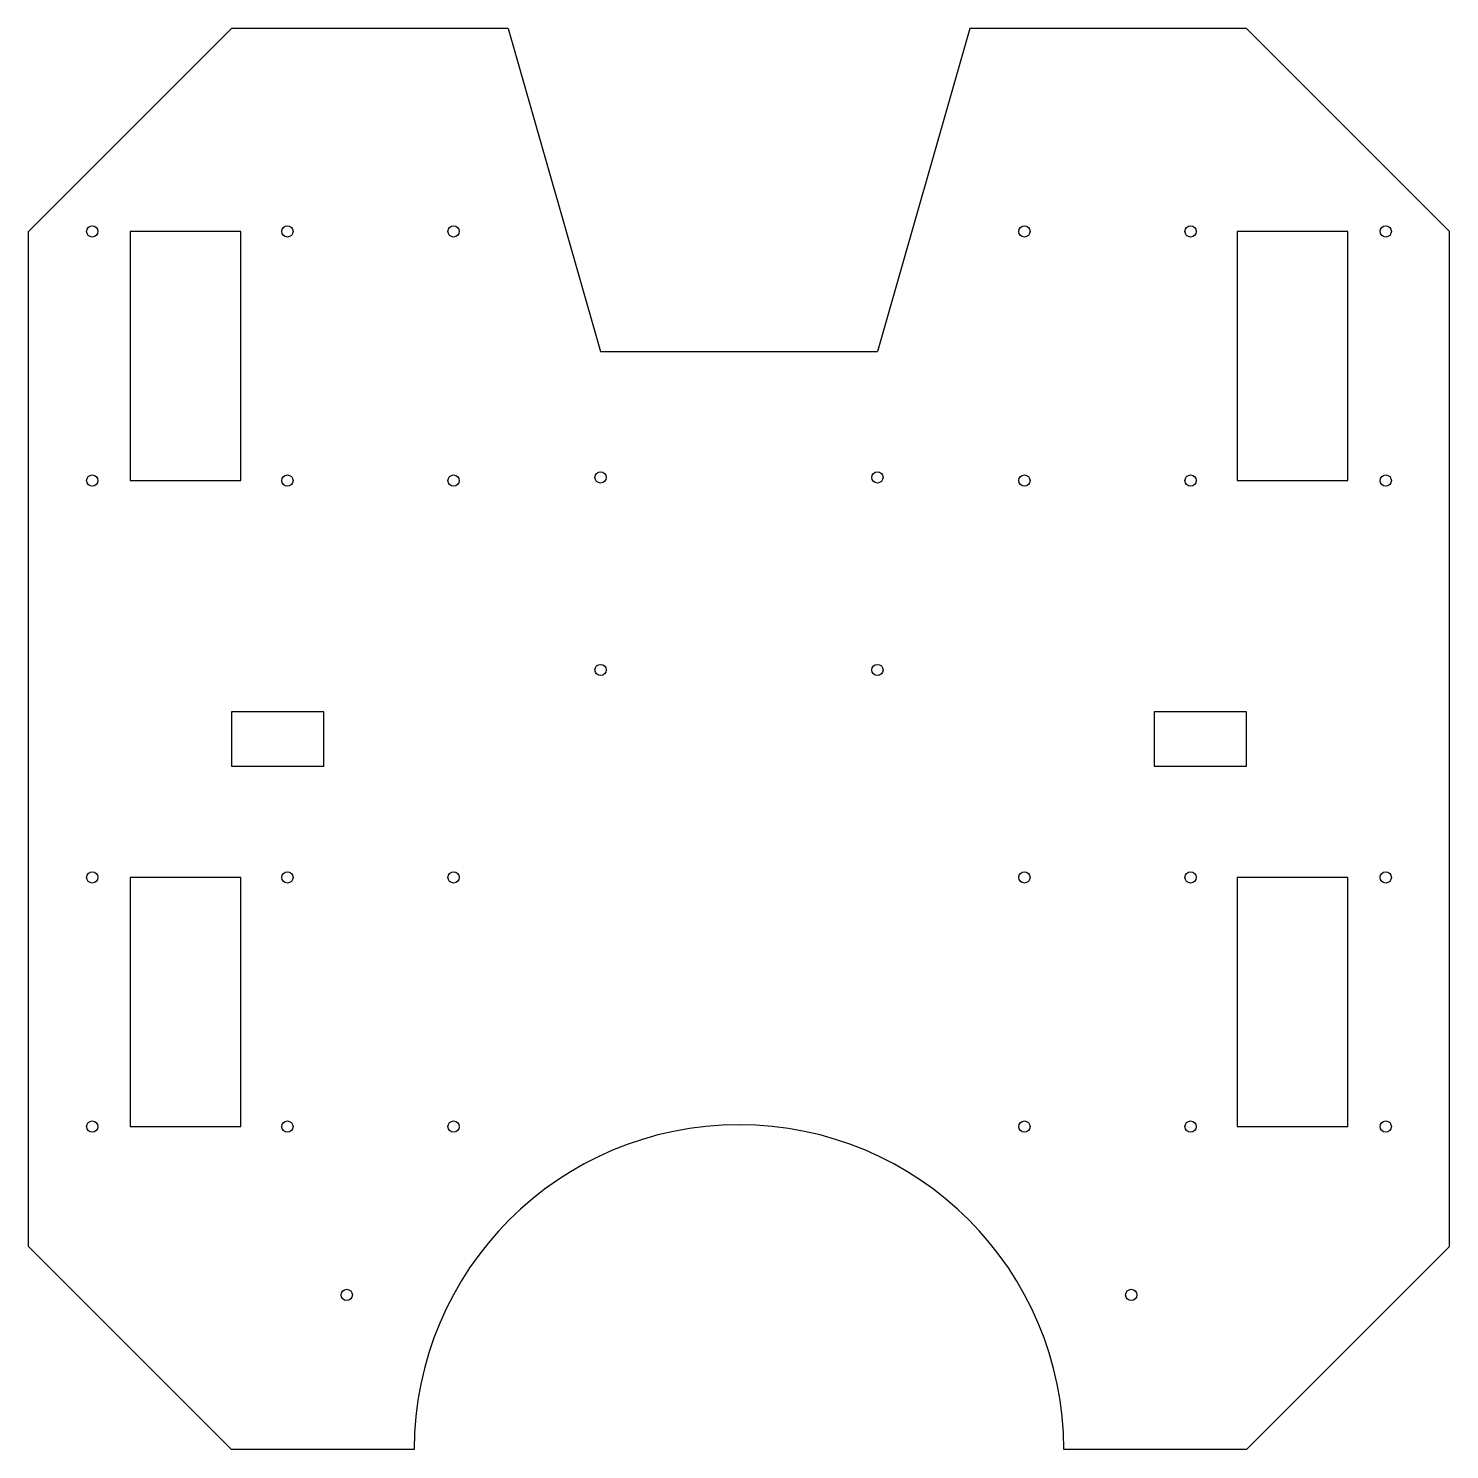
# Model space of a CAD drawing. Header units: millimetres. Extents: x -196 to 196, y -196 to 196.
import ezdxf

# ---------------------------------------------------------------- set-up
doc = ezdxf.new("R2010")
doc.units = ezdxf.units.MM

msp = doc.modelspace()

# ---------------------------------------------------------------- linework, layer by layer
at = {"color": 7, "linetype": 'Continuous', "lineweight": 25}
for p, q in [((-139.7, 195.58), (-195.58, 139.7)), ((-63.5, 195.58), (-139.7, 195.58)), ((-63.5, 195.58), (-38.1, 106.68)), ((63.5, 195.58), (38.1, 106.68)), ((139.7, 195.58), (63.5, 195.58)), ((139.7, 195.58), (195.58, 139.7)), ((-195.58, -139.7), (-195.58, 139.7)), ((-137.16, 139.7), (-167.56, 139.7)), ((-167.56, 139.7), (-167.56, 71.12)), ((-137.16, 71.12), (-137.16, 139.7)), ((167.56, 139.7), (137.16, 139.7)), ((137.16, 139.7), (137.16, 71.12)), ((167.56, 71.12), (167.56, 139.7)), ((195.58, -139.7), (195.58, 139.7)), ((-38.1, 106.68), (38.1, 106.68)), ((-167.56, 71.12), (-137.16, 71.12)), ((137.16, 71.12), (167.56, 71.12)), ((-114.3, 7.5), (-139.7, 7.5)), ((-139.7, 7.5), (-139.7, -7.5)), ((-114.3, -7.5), (-114.3, 7.5)), ((139.7, 7.5), (114.3, 7.5)), ((114.3, 7.5), (114.3, -7.5)), ((139.7, -7.5), (139.7, 7.5)), ((-139.7, -7.5), (-114.3, -7.5)), ((114.3, -7.5), (139.7, -7.5)), ((-137.16, -38.1), (-167.56, -38.1)), ((-167.56, -38.1), (-167.56, -106.68)), ((-137.16, -106.68), (-137.16, -38.1)), ((137.16, -38.1), (137.16, -106.68)), ((167.56, -38.1), (137.16, -38.1)), ((167.56, -106.68), (167.56, -38.1)), ((-167.56, -106.68), (-137.16, -106.68)), ((137.16, -106.68), (167.56, -106.68)), ((-139.7, -195.58), (-195.58, -139.7)), ((195.58, -139.7), (139.7, -195.58)), ((-89.408, -195.58), (-139.7, -195.58)), ((139.7, -195.58), (89.408, -195.58))]:
    msp.add_line(p, q, dxfattribs=at)
for centre in [(-178, 139.7), (-124.286, 139.7), (-78.566, 139.7), (78.566, 139.7), (124.286, 139.7), (178, 139.7), (-178, 71.12), (-124.286, 71.12), (-78.566, 71.12), (-38.1, 72), (38.1, 72), (78.566, 71.12), (124.286, 71.12), (178, 71.12), (-38.1, 19), (38.1, 19), (-178, -38.1), (-124.286, -38.1), (-78.566, -38.1), (78.566, -38.1), (124.286, -38.1), (178, -38.1), (-178, -106.68), (-124.286, -106.68), (-78.566, -106.68), (78.566, -106.68), (124.286, -106.68), (178, -106.68), (-107.95, -153), (107.95, -153)]:
    msp.add_circle(centre, 1.55, dxfattribs=at)
msp.add_arc((0, -195.58), 89.408, 0, 180, dxfattribs=at)

doc.saveas('drawing.dxf')
